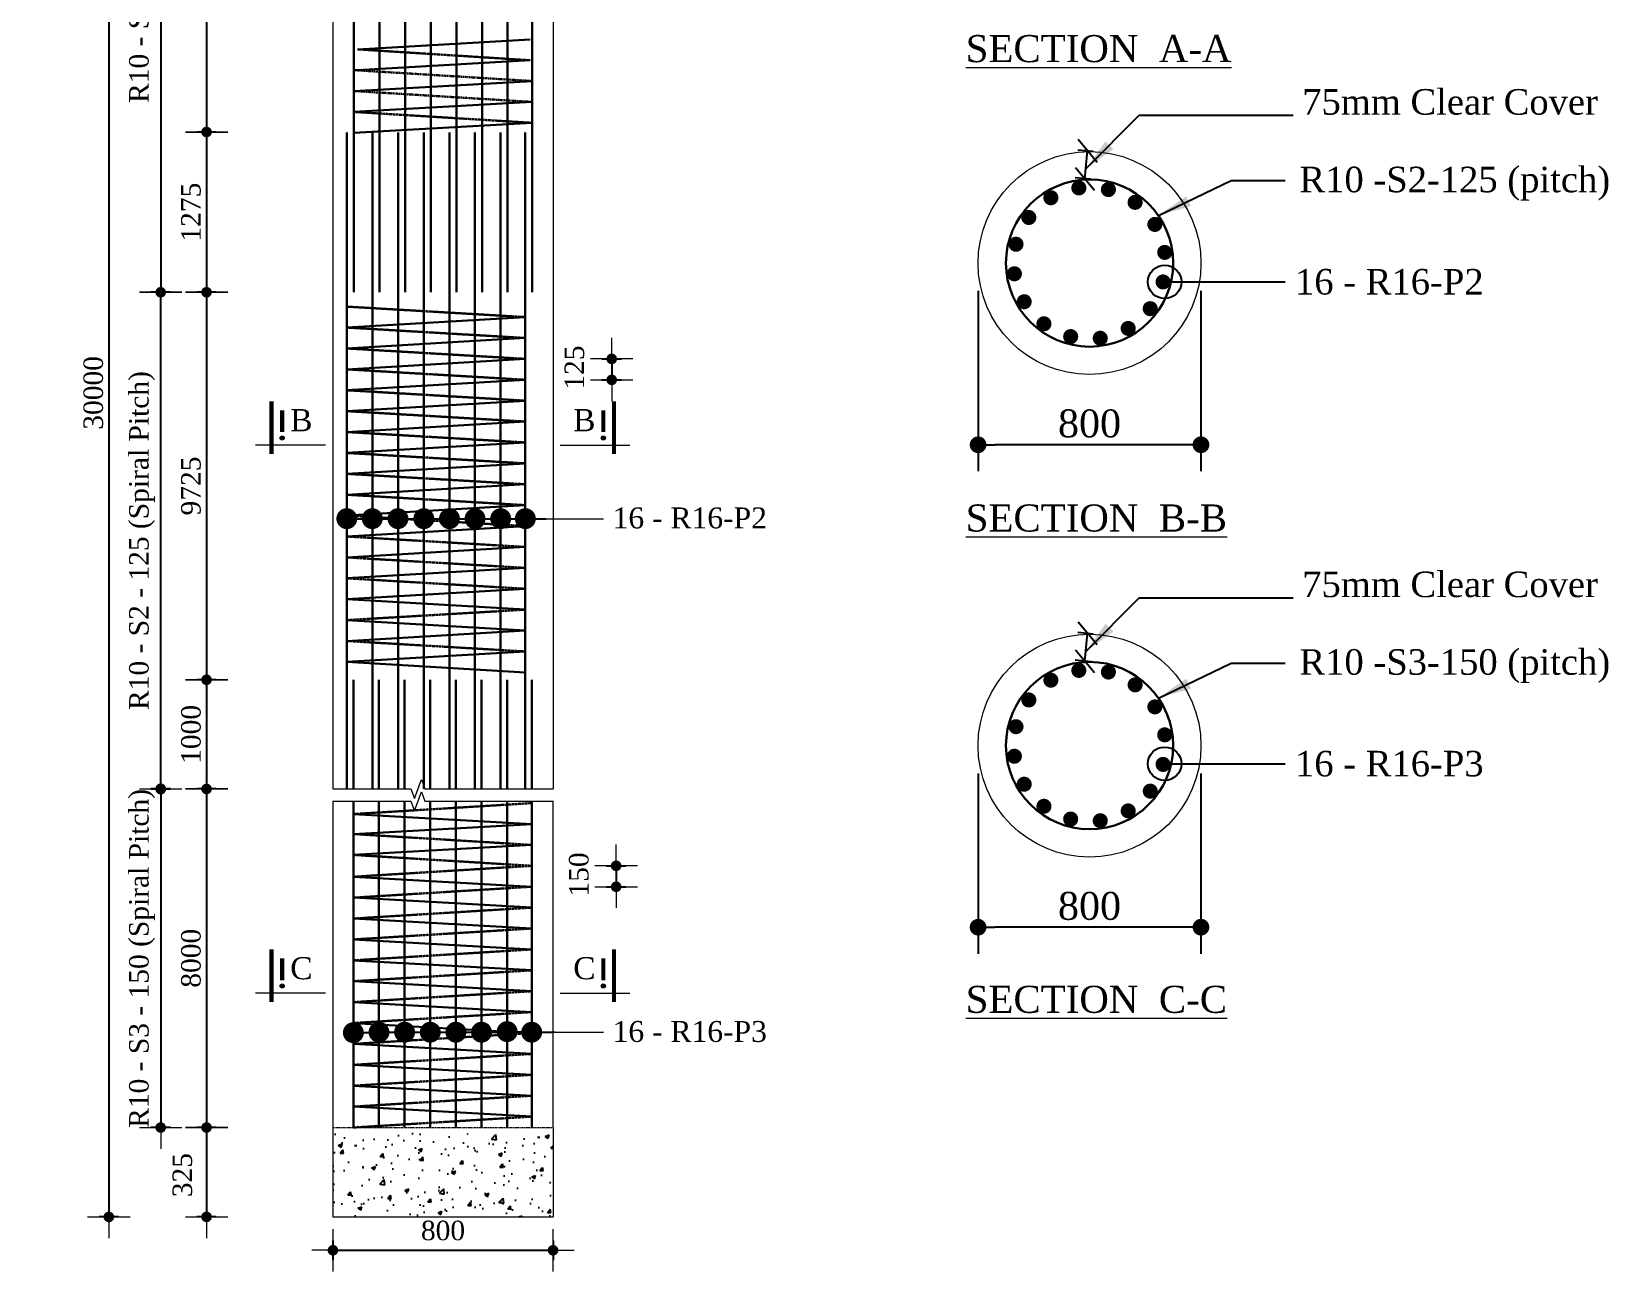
# Model space of a CAD drawing. Header units: inches. Extents: x -396 to 84373, y -33132 to 10226.
# Drawn here: x -396 to 5263, y -13882 to -9432 of the extents above; entities that cross this region are included whole.
import ezdxf

# ---------------------------------------------------------------- set-up
doc = ezdxf.new("R2010")
doc.units = ezdxf.units.IN
doc.header["$LTSCALE"] = 15
doc.header["$MEASUREMENT"] = 0
doc.header["$PDMODE"] = 3
doc.header["$PDSIZE"] = -15
doc.linetypes.add('DASHED2', pattern=[0.375, 0.25, -0.125])
doc.linetypes.add('DASHEDX2', pattern=[38.1, 25.4, -12.7])
for name, color, linetype, lineweight in [('dim', 7, 'Continuous', 18), ('L.L', 200, 'Continuous', 18), ('Reinf.', 12, 'Continuous', 30), ('text', 7, 'Continuous', 20)]:
    doc.layers.add(name, color=color, linetype=linetype, lineweight=lineweight)
doc.layers.add('HATCH', color=35, linetype='Continuous')
doc.styles.get("Standard").update_dxf_attribs({"font": 'times.ttf'})
doc.dimstyles.new('ALTER', dxfattribs={"dimtxt": 110, "dimasz": 65, "dimexe": 95, "dimexo": 100, "dimgap": 30, "dimtad": 1, "dimdec": 0, "dimzin": 0, "dimdsep": 46, "dimtxsty": 'Standard', "dimblk": 'DOT', "dimcen": 35, "dimadec": 0, "dimazin": 0, "dimtfac": 1, "dimtdec": 0, "dimtofl": 0, "dimtmove": 0, "dimatfit": 3, "dimfxl": 1, "dimtolj": 1, "dimtzin": 0, "dimarcsym": 0})
doc.dimstyles.new('ISO-25', dxfattribs={"dimtxt": 75, "dimasz": 50, "dimexe": 95, "dimexo": 75.625, "dimgap": 60, "dimtad": 1, "dimdec": 1, "dimdsep": 46, "dimtxsty": 'Standard', "dimblk": 'DOT', "dimcen": 52.5, "dimclrd": 256, "dimclre": 256, "dimclrt": 256, "dimadec": 0, "dimazin": 0, "dimtfac": 1, "dimtdec": 1, "dimtix": 1, "dimtmove": 0, "dimatfit": 3, "dimldrblk": 'DOT', "dimfxl": 1, "dimlwd": -1, "dimarcsym": 0})
doc.dimstyles.new('ISO-70', dxfattribs={"dimscale": 0, "dimtxt": 70, "dimasz": 0.75, "dimexe": 35, "dimexo": 35, "dimgap": 20, "dimtad": 1, "dimdec": 0, "dimlfac": -1, "dimzin": 1, "dimdsep": 46, "dimtxsty": 'Standard', "dimblk": 'DIM', "dimcen": 60, "dimclrd": 256, "dimclre": 256, "dimclrt": 256, "dimadec": 0, "dimazin": 0, "dimtfac": 1, "dimtdec": 0, "dimtix": 1, "dimtofl": 0, "dimtmove": 0, "dimatfit": 3, "dimldrblk": 'DOT', "dimfxl": 35, "dimfxlon": 1, "dimtolj": 1, "dimlwd": 25, "dimarcsym": 0})

# ---------------------------------------------------------------- blocks, each defined once
blk = doc.blocks.new('_Dot')
at = {"color": 0, "linetype": 'ByBlock', "lineweight": -2}
blk.add_line((-0.5, 0), (-1, 0), dxfattribs=at)
at = {"color": 0, "linetype": 'ByBlock', "const_width": 0.5}
blk.add_lwpolyline([(-0.25, 0, 1), (0.25, 0, 1)], format="xyb", close=True, dxfattribs=at)
blk = doc.blocks.new('*D67')
at = {"layer": 'Defpoints', "color": 0, "ltscale": 30, "transparency": 16777216}
for p in [(3000.9, -11994.3), (3800.9, -11994.3), (3000.9, -12646.3)]:
    blk.add_point(p, dxfattribs=at)
at = {"layer": 'dim', "color": 0, "lineweight": -2, "ltscale": 30, "transparency": 16777216}
for p, q in [((3000.9, -12094.3), (3000.9, -12741.3)), ((3800.9, -12094.3), (3800.9, -12741.3)), ((3740.9, -12646.3), (3060.9, -12646.3))]:
    blk.add_line(p, q, dxfattribs=at)
at = {"layer": 'dim', "color": 0, "lineweight": -2, "ltscale": 30, "transparency": 16777216, "xscale": 60, "yscale": 60, "zscale": 60, "rotation": 180}
blk.add_blockref('_Dot', (3000.9, -12646.3), dxfattribs=at)
at = {"layer": 'dim', "color": 0, "lineweight": -2, "ltscale": 30, "transparency": 16777216, "xscale": 60, "yscale": 60, "zscale": 60}
blk.add_blockref('_Dot', (3800.9, -12646.3), dxfattribs=at)
at = {"layer": 'dim', "color": 0, "lineweight": 15, "ltscale": 30, "transparency": 16777216, "insert": (3400.9, -12570.5), "char_height": 100, "attachment_point": 5}
blk.add_mtext('\\A1;800', dxfattribs=at)
blk = doc.blocks.new('_Oblique')
at = {"color": 0, "linetype": 'ByBlock', "lineweight": -2}
blk.add_line((-0.5, -0.5), (0.5, 0.5), dxfattribs=at)
blk = doc.blocks.new('*D68')
at = {"layer": 'Defpoints', "color": 0, "ltscale": 30, "transparency": 16777216}
for p in [(3394.1, -11592.1), (3449.3, -11597.3), (3439.8, -11696.9)]:
    blk.add_point(p, dxfattribs=at)
at = {"layer": 'dim', "lineweight": -2, "ltscale": 30, "transparency": 16777216}
for p, q in [((3414.4, -11594), (3359.2, -11588.7)), ((3405, -11693.6), (3349.7, -11688.3))]:
    blk.add_line(p, q, dxfattribs=at)
at = {"layer": 'dim', "lineweight": 25, "ltscale": 30, "transparency": 16777216}
blk.add_line((3384.6, -11691.6), (3394.1, -11592.1), dxfattribs=at)
at = {"layer": 'dim', "lineweight": 25, "ltscale": 30, "transparency": 16777216, "xscale": 75, "yscale": 75, "zscale": 75}
for p, rotation in [((3394.1, -11592.1), 84.56619030632406), ((3384.6, -11691.6), 264.566190306324)]:
    blk.add_blockref('_Oblique', p, dxfattribs=dict(at, rotation=rotation))
at = {"layer": 'dim', "ltscale": 30, "transparency": 16777216, "insert": (3336.8, -11613.1), "char_height": 70, "attachment_point": 5, "rotation": 84.5662}
blk.add_mtext('\\A1;  ', dxfattribs=at)
blk = doc.blocks.new('*U65')
at = {"layer": 'Reinf.', "ltscale": 0.05, "const_width": 27}
blk.add_lwpolyline([(-13.5, 0, 1), (13.5, 0, 1)], format="xyb", close=True, dxfattribs=at)
blk = doc.blocks.new('*U66')
at = {"layer": 'dim', "color": 0, "linetype": 'ByBlock', "lineweight": -2, "transparency": 16777216}
for p, rotation in [((43912.8, -12988.5), 202.4999999999999), ((44013.1, -12953.3), 180), ((44119.2, -12959.1), 157.5), ((44215.1, -13005.1), 135), ((43833.6, -13059.4), 225), ((44286, -13084.3), 112.4999999999999), ((43787.6, -13155.3), 247.5), ((44321.3, -13184.6), 89.99999999999997), ((43781.8, -13261.4), 269.9999999999999), ((44315.4, -13290.7), 67.49999999999997), ((43817, -13361.7), 292.5000000000001), ((44269.4, -13386.6), 44.99999999999996), ((43887.9, -13440.9), 314.9999999999999), ((43983.8, -13486.9), 337.4999999999999), ((44190.2, -13457.5), 22.4999999999999)]:
    blk.add_blockref('*U65', p, dxfattribs=dict(at, rotation=rotation))
blk.add_blockref('*U65', (44089.9, -13492.8), dxfattribs=at)
blk = doc.blocks.new('*D69')
at = {"layer": 'Defpoints', "color": 0, "ltscale": 30, "transparency": 16777216}
for p in [(3000.9, -10262.8), (3800.9, -10262.8), (3000.9, -10914.8)]:
    blk.add_point(p, dxfattribs=at)
at = {"layer": 'dim', "color": 0, "lineweight": -2, "ltscale": 30, "transparency": 16777216}
for p, q in [((3000.9, -10362.8), (3000.9, -11009.8)), ((3800.9, -10362.8), (3800.9, -11009.8)), ((3740.9, -10914.8), (3060.9, -10914.8))]:
    blk.add_line(p, q, dxfattribs=at)
at = {"layer": 'dim', "color": 0, "lineweight": -2, "ltscale": 30, "transparency": 16777216, "xscale": 60, "yscale": 60, "zscale": 60, "rotation": 180}
blk.add_blockref('_Dot', (3000.9, -10914.8), dxfattribs=at)
at = {"layer": 'dim', "color": 0, "lineweight": -2, "ltscale": 30, "transparency": 16777216, "xscale": 60, "yscale": 60, "zscale": 60}
blk.add_blockref('_Dot', (3800.9, -10914.8), dxfattribs=at)
at = {"layer": 'dim', "color": 0, "lineweight": 15, "ltscale": 30, "transparency": 16777216, "insert": (3400.9, -10838.9), "char_height": 100, "attachment_point": 5}
blk.add_mtext('\\A1;800', dxfattribs=at)
blk = doc.blocks.new('*D70')
at = {"layer": 'Defpoints', "color": 0, "ltscale": 30, "transparency": 16777216}
for p in [(3394.1, -9860.5), (3449.3, -9865.8), (3439.8, -9965.3)]:
    blk.add_point(p, dxfattribs=at)
at = {"layer": 'dim', "lineweight": -2, "ltscale": 30, "transparency": 16777216}
for p, q in [((3414.4, -9862.5), (3359.2, -9857.2)), ((3405, -9962), (3349.7, -9956.8))]:
    blk.add_line(p, q, dxfattribs=at)
at = {"layer": 'dim', "lineweight": 25, "ltscale": 30, "transparency": 16777216}
blk.add_line((3384.6, -9960.1), (3394.1, -9860.5), dxfattribs=at)
at = {"layer": 'dim', "lineweight": 25, "ltscale": 30, "transparency": 16777216, "xscale": 75, "yscale": 75, "zscale": 75}
for p, rotation in [((3394.1, -9860.5), 84.56619030632406), ((3384.6, -9960.1), 264.566190306324)]:
    blk.add_blockref('_Oblique', p, dxfattribs=dict(at, rotation=rotation))
at = {"layer": 'dim', "ltscale": 30, "transparency": 16777216, "insert": (3336.8, -9881.5), "char_height": 70, "attachment_point": 5, "rotation": 84.5662}
blk.add_mtext('\\A1;  ', dxfattribs=at)
blk = doc.blocks.new('*U61')
at = {"layer": 'Reinf.', "ltscale": 0.05, "const_width": 27}
blk.add_lwpolyline([(-13.5, 0, 1), (13.5, 0, 1)], format="xyb", close=True, dxfattribs=at)
blk = doc.blocks.new('*U62')
at = {"layer": 'dim', "color": 0, "linetype": 'ByBlock', "lineweight": -2, "transparency": 16777216}
for p, rotation in [((43912.8, -12988.5), 202.4999999999999), ((44013.1, -12953.3), 180), ((44119.2, -12959.1), 157.5), ((44215.1, -13005.1), 135), ((43833.6, -13059.4), 225), ((44286, -13084.3), 112.4999999999999), ((43787.6, -13155.3), 247.5), ((44321.3, -13184.6), 89.99999999999997), ((43781.8, -13261.4), 269.9999999999999), ((44315.4, -13290.7), 67.49999999999997), ((43817, -13361.7), 292.5000000000001), ((44269.4, -13386.6), 44.99999999999996), ((43887.9, -13440.9), 314.9999999999999), ((43983.8, -13486.9), 337.4999999999999), ((44190.2, -13457.5), 22.4999999999999)]:
    blk.add_blockref('*U61', p, dxfattribs=dict(at, rotation=rotation))
blk.add_blockref('*U61', (44089.9, -13492.8), dxfattribs=at)
blk = doc.blocks.new('DIM')
at = {"layer": 'dim'}
for p, q in [((0, -101.4), (0, 101.4)), ((-101.4, 0), (101.4, 0))]:
    blk.add_line(p, q, dxfattribs=at)
at = {"layer": 'dim', "const_width": 25.4}
blk.add_lwpolyline([(-12.7, 0, 1), (12.7, 0, 1)], format="xyb", close=True, dxfattribs=at)
blk = doc.blocks.new('*D74')
at = {"layer": 'Defpoints', "color": 0, "ltscale": 30, "transparency": 16777216}
for p in [(685.5, -7889.3), (231.8, -9792.4), (685.5, -9792.4)]:
    blk.add_point(p, dxfattribs=at)
at = {"layer": 'dim', "lineweight": -2, "ltscale": 30, "transparency": 16777216}
for p, q in [((266.8, -7889.3), (196.8, -7889.3)), ((266.8, -9792.4), (196.8, -9792.4))]:
    blk.add_line(p, q, dxfattribs=at)
at = {"layer": 'dim', "lineweight": 25, "ltscale": 30, "transparency": 16777216}
blk.add_line((231.8, -7890.1), (231.8, -9791.6), dxfattribs=at)
at = {"layer": 'dim', "lineweight": 25, "ltscale": 30, "transparency": 16777216, "xscale": 0.75, "yscale": 0.75, "zscale": 0.75}
for p, rotation in [((231.8, -7889.3), 90), ((231.8, -9792.4), 270)]:
    blk.add_blockref('DIM', p, dxfattribs=dict(at, rotation=rotation))
at = {"layer": 'dim', "lineweight": 15, "ltscale": 30, "transparency": 16777216, "insert": (176.1, -8840.8), "char_height": 70, "attachment_point": 5, "rotation": 90}
blk.add_mtext('\\A1;9675', dxfattribs=at)
blk = doc.blocks.new('*D75')
at = {"layer": 'Defpoints', "color": 0, "ltscale": 30, "transparency": 16777216}
for p in [(155.7, -7889.3), (-118.8, -13686), (685.5, -13686)]:
    blk.add_point(p, dxfattribs=at)
at = {"layer": 'dim', "lineweight": -2, "ltscale": 30, "transparency": 16777216}
for p, q in [((-83.8, -7889.3), (-153.8, -7889.3)), ((-83.8, -13686), (-153.8, -13686))]:
    blk.add_line(p, q, dxfattribs=at)
at = {"layer": 'dim', "lineweight": 25, "ltscale": 30, "transparency": 16777216}
blk.add_line((-118.8, -7890.1), (-118.8, -13685.3), dxfattribs=at)
at = {"layer": 'dim', "lineweight": 25, "ltscale": 30, "transparency": 16777216, "xscale": 0.75, "yscale": 0.75, "zscale": 0.75}
for p, rotation in [((-118.8, -7889.3), 90), ((-118.8, -13686), 270)]:
    blk.add_blockref('DIM', p, dxfattribs=dict(at, rotation=rotation))
at = {"layer": 'dim', "lineweight": 15, "ltscale": 30, "transparency": 16777216, "insert": (-174.4, -10728.7), "char_height": 70, "width": 255.111, "attachment_point": 5, "rotation": 90}
blk.add_mtext('\\A1;30000', dxfattribs=at)
blk = doc.blocks.new('*D76')
at = {"layer": 'Defpoints', "color": 0, "ltscale": 30, "transparency": 16777216}
for p in [(685.5, -9792.4), (231.8, -10367.5), (685.5, -10367.5)]:
    blk.add_point(p, dxfattribs=at)
at = {"layer": 'dim', "lineweight": -2, "ltscale": 30, "transparency": 16777216}
for p, q in [((266.8, -9792.4), (196.8, -9792.4)), ((266.8, -10367.5), (196.8, -10367.5))]:
    blk.add_line(p, q, dxfattribs=at)
at = {"layer": 'dim', "lineweight": 25, "ltscale": 30, "transparency": 16777216}
blk.add_line((231.8, -9793.1), (231.8, -10366.8), dxfattribs=at)
at = {"layer": 'dim', "lineweight": 25, "ltscale": 30, "transparency": 16777216, "xscale": 0.75, "yscale": 0.75, "zscale": 0.75}
for p, rotation in [((231.8, -9792.4), 90), ((231.8, -10367.5), 270)]:
    blk.add_blockref('DIM', p, dxfattribs=dict(at, rotation=rotation))
at = {"layer": 'dim', "lineweight": 15, "ltscale": 30, "transparency": 16777216, "insert": (176.1, -10079.9), "char_height": 70, "attachment_point": 5, "rotation": 90}
blk.add_mtext('\\A1;1275', dxfattribs=at)
blk = doc.blocks.new('*D77')
at = {"layer": 'Defpoints', "color": 0, "ltscale": 30, "transparency": 16777216}
for p in [(1380.9, -10606.7), (1382.8, -10681.9), (1686, -10681.9)]:
    blk.add_point(p, dxfattribs=at)
at = {"layer": 'dim', "lineweight": -2, "ltscale": 30, "transparency": 16777216}
for p, q in [((1651, -10606.7), (1721, -10606.7)), ((1651, -10681.9), (1721, -10681.9))]:
    blk.add_line(p, q, dxfattribs=at)
at = {"layer": 'dim', "lineweight": 25, "ltscale": 30, "transparency": 16777216}
blk.add_line((1686, -10607.5), (1686, -10681.1), dxfattribs=at)
at = {"layer": 'dim', "lineweight": 25, "ltscale": 30, "transparency": 16777216, "xscale": 0.75, "yscale": 0.75, "zscale": 0.75}
for p, rotation in [((1686, -10606.7), 90), ((1686, -10681.9), 270)]:
    blk.add_blockref('DIM', p, dxfattribs=dict(at, rotation=rotation))
at = {"layer": 'dim', "lineweight": 15, "ltscale": 30, "transparency": 16777216, "insert": (1552.3, -10637.9), "char_height": 70, "attachment_point": 5, "rotation": 90}
blk.add_mtext('\\A1;125', dxfattribs=at)
blk = doc.blocks.new('*D78')
at = {"layer": 'Defpoints', "color": 0, "ltscale": 30, "transparency": 16777216}
for p in [(685.5, -10367.5), (231.8, -11758.2), (753.5, -11758.2)]:
    blk.add_point(p, dxfattribs=at)
at = {"layer": 'dim', "lineweight": -2, "ltscale": 30, "transparency": 16777216}
for p, q in [((266.8, -10367.5), (196.8, -10367.5)), ((266.8, -11758.2), (196.8, -11758.2))]:
    blk.add_line(p, q, dxfattribs=at)
at = {"layer": 'dim', "lineweight": 25, "ltscale": 30, "transparency": 16777216}
blk.add_line((231.8, -10368.3), (231.8, -11757.5), dxfattribs=at)
at = {"layer": 'dim', "lineweight": 25, "ltscale": 30, "transparency": 16777216, "xscale": 0.75, "yscale": 0.75, "zscale": 0.75}
for p, rotation in [((231.8, -10367.5), 90), ((231.8, -11758.2), 270)]:
    blk.add_blockref('DIM', p, dxfattribs=dict(at, rotation=rotation))
at = {"layer": 'dim', "lineweight": 15, "ltscale": 30, "transparency": 16777216, "insert": (176.1, -11062.9), "char_height": 70, "width": 277.141, "attachment_point": 5, "rotation": 90}
blk.add_mtext('\\A1;9725', dxfattribs=at)
blk = doc.blocks.new('*D88')
at = {"layer": 'Defpoints', "color": 0, "ltscale": 30, "transparency": 16777216}
for p in [(685.5, -11758.2), (231.8, -12150.2), (685.5, -12150.2)]:
    blk.add_point(p, dxfattribs=at)
at = {"layer": 'dim', "lineweight": -2, "ltscale": 30, "transparency": 16777216}
for p, q in [((266.8, -11758.2), (196.8, -11758.2)), ((266.8, -12150.2), (196.8, -12150.2))]:
    blk.add_line(p, q, dxfattribs=at)
at = {"layer": 'dim', "lineweight": 25, "ltscale": 30, "transparency": 16777216}
blk.add_line((231.8, -11759), (231.8, -12149.4), dxfattribs=at)
at = {"layer": 'dim', "lineweight": 25, "ltscale": 30, "transparency": 16777216, "xscale": 0.75, "yscale": 0.75, "zscale": 0.75}
for p, rotation in [((231.8, -11758.2), 90), ((231.8, -12150.2), 270)]:
    blk.add_blockref('DIM', p, dxfattribs=dict(at, rotation=rotation))
at = {"layer": 'dim', "lineweight": 15, "ltscale": 30, "transparency": 16777216, "insert": (176.2, -11954.2), "char_height": 70, "attachment_point": 5, "rotation": 90}
blk.add_mtext('\\A1;1000', dxfattribs=at)
blk = doc.blocks.new('*D89')
at = {"layer": 'Defpoints', "color": 0, "ltscale": 30, "transparency": 16777216}
for p in [(685.5, -12150.2), (231.8, -13365.2), (685.5, -13365.2)]:
    blk.add_point(p, dxfattribs=at)
at = {"layer": 'dim', "lineweight": -2, "ltscale": 30, "transparency": 16777216}
for p, q in [((266.8, -12150.2), (196.8, -12150.2)), ((266.8, -13365.2), (196.8, -13365.2))]:
    blk.add_line(p, q, dxfattribs=at)
at = {"layer": 'dim', "lineweight": 25, "ltscale": 30, "transparency": 16777216}
blk.add_line((231.8, -12150.9), (231.8, -13364.4), dxfattribs=at)
at = {"layer": 'dim', "lineweight": 25, "ltscale": 30, "transparency": 16777216, "xscale": 0.75, "yscale": 0.75, "zscale": 0.75}
for p, rotation in [((231.8, -12150.2), 90), ((231.8, -13365.2), 270)]:
    blk.add_blockref('DIM', p, dxfattribs=dict(at, rotation=rotation))
at = {"layer": 'dim', "lineweight": 15, "ltscale": 30, "transparency": 16777216, "insert": (176.2, -12757.7), "char_height": 70, "attachment_point": 5, "rotation": 90}
blk.add_mtext('\\A1;8000', dxfattribs=at)
blk = doc.blocks.new('*D81')
at = {"layer": 'Defpoints', "color": 0, "ltscale": 30, "transparency": 16777216}
for p in [(209.3, -7792.4), (67.3, -10367.5), (231.8, -10367.5)]:
    blk.add_point(p, dxfattribs=at)
at = {"layer": 'dim', "lineweight": -2, "ltscale": 30, "transparency": 16777216}
for p, q in [((102.3, -7792.4), (32.3, -7792.4)), ((102.3, -10367.5), (32.3, -10367.5))]:
    blk.add_line(p, q, dxfattribs=at)
at = {"layer": 'dim', "lineweight": 25, "ltscale": 30, "transparency": 16777216}
blk.add_line((67.3, -7793.1), (67.3, -10366.8), dxfattribs=at)
at = {"layer": 'dim', "lineweight": 25, "ltscale": 30, "transparency": 16777216, "xscale": 0.75, "yscale": 0.75, "zscale": 0.75}
for p, rotation in [((67.3, -7792.4), 90), ((67.3, -10367.5), 270)]:
    blk.add_blockref('DIM', p, dxfattribs=dict(at, rotation=rotation))
at = {"layer": 'dim', "lineweight": 15, "ltscale": 30, "transparency": 16777216, "insert": (0.3, -9079.9), "char_height": 70, "attachment_point": 5, "rotation": 90}
blk.add_mtext('\\A1;R10 - S1 - 100 (Spiral Pitch)', dxfattribs=at)
blk = doc.blocks.new('*D82')
at = {"layer": 'Defpoints', "color": 0, "ltscale": 30, "transparency": 16777216}
for p in [(67.3, -10367.5), (143.3, -10367.5), (231.8, -12149.4)]:
    blk.add_point(p, dxfattribs=at)
at = {"layer": 'dim', "lineweight": -2, "ltscale": 30, "transparency": 16777216}
for p, q in [((102.3, -10367.5), (32.3, -10367.5)), ((102.3, -12149.4), (32.3, -12149.4))]:
    blk.add_line(p, q, dxfattribs=at)
at = {"layer": 'dim', "lineweight": 25, "ltscale": 30, "transparency": 16777216}
blk.add_line((67.3, -12148.7), (67.3, -10368.3), dxfattribs=at)
at = {"layer": 'dim', "lineweight": 25, "ltscale": 30, "transparency": 16777216, "xscale": 0.75, "yscale": 0.75, "zscale": 0.75}
for p, rotation in [((67.3, -10367.5), 90), ((67.3, -12149.4), 270)]:
    blk.add_blockref('DIM', p, dxfattribs=dict(at, rotation=rotation))
at = {"layer": 'dim', "lineweight": 15, "ltscale": 30, "transparency": 16777216, "insert": (0.3, -11258.5), "char_height": 70, "attachment_point": 5, "rotation": 90}
blk.add_mtext('\\A1;R10 - S2 - 125 (Spiral Pitch)', dxfattribs=at)
blk = doc.blocks.new('*D83')
at = {"layer": 'Defpoints', "color": 0, "ltscale": 30, "transparency": 16777216}
for p in [(231.8, -12150.9), (67.3, -13365.2), (307.8, -13365.2)]:
    blk.add_point(p, dxfattribs=at)
at = {"layer": 'dim', "lineweight": -2, "ltscale": 30, "transparency": 16777216}
for p, q in [((102.3, -12150.9), (32.3, -12150.9)), ((102.3, -13365.2), (32.3, -13365.2))]:
    blk.add_line(p, q, dxfattribs=at)
at = {"layer": 'dim', "lineweight": 25, "ltscale": 30, "transparency": 16777216}
blk.add_line((67.3, -12151.7), (67.3, -13364.4), dxfattribs=at)
at = {"layer": 'dim', "lineweight": 25, "ltscale": 30, "transparency": 16777216, "xscale": 0.75, "yscale": 0.75, "zscale": 0.75}
for p, rotation in [((67.3, -12150.9), 90), ((67.3, -13365.2), 270)]:
    blk.add_blockref('DIM', p, dxfattribs=dict(at, rotation=rotation))
at = {"layer": 'dim', "lineweight": 15, "ltscale": 30, "transparency": 16777216, "insert": (0.3, -12758.1), "char_height": 70, "attachment_point": 5, "rotation": 90}
blk.add_mtext('\\A1;R10 - S3 - 150 (Spiral Pitch)', dxfattribs=at)
blk = doc.blocks.new('*D85')
at = {"layer": 'Defpoints', "color": 0, "ltscale": 30, "transparency": 16777216}
for p in [(685.5, -13365.2), (231.8, -13686), (1478.2, -13686)]:
    blk.add_point(p, dxfattribs=at)
at = {"layer": 'dim', "lineweight": -2, "ltscale": 30, "transparency": 16777216}
for p, q in [((266.8, -13365.2), (196.8, -13365.2)), ((266.8, -13686), (196.8, -13686))]:
    blk.add_line(p, q, dxfattribs=at)
at = {"layer": 'dim', "lineweight": 25, "ltscale": 30, "transparency": 16777216}
blk.add_line((231.8, -13365.9), (231.8, -13685.3), dxfattribs=at)
at = {"layer": 'dim', "lineweight": 25, "ltscale": 30, "transparency": 16777216, "xscale": 0.75, "yscale": 0.75, "zscale": 0.75}
for p, rotation in [((231.8, -13365.2), 90), ((231.8, -13686), 270)]:
    blk.add_blockref('DIM', p, dxfattribs=dict(at, rotation=rotation))
at = {"layer": 'dim', "lineweight": 15, "ltscale": 30, "transparency": 16777216, "insert": (145.2, -13536), "char_height": 70, "attachment_point": 5, "rotation": 90}
blk.add_mtext('\\A1;325', dxfattribs=at)
blk = doc.blocks.new('*D86')
at = {"layer": 'Defpoints', "color": 0, "ltscale": 30, "transparency": 16777216}
for p in [(1396.8, -12425.8), (1398.7, -12501), (1701.9, -12501)]:
    blk.add_point(p, dxfattribs=at)
at = {"layer": 'dim', "lineweight": -2, "ltscale": 30, "transparency": 16777216}
for p, q in [((1666.9, -12425.8), (1736.9, -12425.8)), ((1666.9, -12501), (1736.9, -12501))]:
    blk.add_line(p, q, dxfattribs=at)
at = {"layer": 'dim', "lineweight": 25, "ltscale": 30, "transparency": 16777216}
blk.add_line((1701.9, -12426.6), (1701.9, -12500.2), dxfattribs=at)
at = {"layer": 'dim', "lineweight": 25, "ltscale": 30, "transparency": 16777216, "xscale": 0.75, "yscale": 0.75, "zscale": 0.75}
for p, rotation in [((1701.9, -12425.8), 90), ((1701.9, -12501), 270)]:
    blk.add_blockref('DIM', p, dxfattribs=dict(at, rotation=rotation))
at = {"layer": 'dim', "lineweight": 15, "ltscale": 30, "transparency": 16777216, "insert": (1568.2, -12457), "char_height": 70, "attachment_point": 5, "rotation": 90}
blk.add_mtext('\\A1;150', dxfattribs=at)
blk = doc.blocks.new('*D87')
at = {"layer": 'Defpoints', "color": 0, "ltscale": 30, "transparency": 16777216}
for p in [(685.5, -13686), (1475.5, -13686), (1475.5, -13805.7)]:
    blk.add_point(p, dxfattribs=at)
at = {"layer": 'dim', "lineweight": -2, "ltscale": 30, "transparency": 16777216}
for p, q in [((685.5, -13770.7), (685.5, -13840.7)), ((1475.5, -13770.7), (1475.5, -13840.7))]:
    blk.add_line(p, q, dxfattribs=at)
at = {"layer": 'dim', "lineweight": 25, "ltscale": 30, "transparency": 16777216}
blk.add_line((686.2, -13805.7), (1474.7, -13805.7), dxfattribs=at)
at = {"layer": 'dim', "lineweight": 25, "ltscale": 30, "transparency": 16777216, "xscale": 0.75, "yscale": 0.75, "zscale": 0.75, "rotation": 180}
blk.add_blockref('DIM', (685.5, -13805.7), dxfattribs=at)
at = {"layer": 'dim', "lineweight": 25, "ltscale": 30, "transparency": 16777216, "xscale": 0.75, "yscale": 0.75, "zscale": 0.75}
blk.add_blockref('DIM', (1475.5, -13805.7), dxfattribs=at)
at = {"layer": 'dim', "lineweight": 15, "ltscale": 30, "transparency": 16777216, "insert": (1080.5, -13735.1), "char_height": 70, "attachment_point": 5}
blk.add_mtext('\\A1;800', dxfattribs=at)

msp = doc.modelspace()

# ---------------------------------------------------------------- hatches: boundary and pattern name
at = {"layer": 'HATCH', "ltscale": 30}
h = msp.add_hatch(dxfattribs=at)
h.set_pattern_fill('AR-CONC', color=256, scale=20, style=0)
h.set_pattern_definition([(50, (6148.76, 38167.07), (143.45204, -12.55043), [15, -165]), (355, (6148.76, 38167.07), (-27.75027, 150.43843), [12, -132]), (100.4514, (6160.71, 38166.03), (115.70188, 137.8879), [12.74804, -140.22842]), (46.1842, (6148.76, 38207.07), (213.4482, -33.1038), [22.5, -247.5]), (96.6356, (6166.55, 38204.32), (186.9325, 194.8236), [19.1221, -210.3426]), (351.1842, (6148.76, 38207.07), (186.9324, 194.8237), [18, -198]), (21, (6168.76, 38197.07), (119.3814, -80.52378), [15, -165]), (326, (6168.76, 38197.07), (48.66307, 145.03), [12, -132]), (71.4514, (6178.7, 38190.36), (168.04453, 64.5061), [12.74804, -140.22842]), (37.5, (6148.76, 38167.074), (2.43197, 66.57877), [0, -130.4, 0, -134, 0, -132.5]), (7.5, (6148.76, 38167.074), (52.61391, 78.88234), [0, -76.4, 0, -127.4, 0, -50.5]), (327.5, (6104.16, 38167.074), (106.764487, -4.510974), [0, -50, 0, -156, 0, -207]), (317.5, (6084.16, 38167.07), (116.63723, 20.021), [0, -65, 0, -103.6, 0, -147])])
h.paths.add_polyline_path([(1475.46, -13386.02), (685.49, -13386.02), (685.49, -13686.02), (1475.46, -13686.02)])
at = {"layer": 'text', "ltscale": 5}
h = msp.add_hatch(color=5, dxfattribs=at)
h.set_gradient(color1=(0, 0, 255), one_color=1, tint=1, name='CYLINDER')
h.paths.add_polyline_path([(495.81, -10890.41, 1), (510.68, -10890.41, 1)])
h = msp.add_hatch(color=5, dxfattribs=at)
h.set_gradient(color1=(0, 0, 255), one_color=1, tint=1, name='CYLINDER')
h.paths.add_polyline_path([(1663.19, -10890.41, -1), (1648.31, -10890.41, -1)])
h = msp.add_hatch(color=5, dxfattribs=at)
h.set_gradient(color1=(0, 0, 255), one_color=1, tint=1, name='CYLINDER')
h.paths.add_polyline_path([(495.81, -12857.2, 1), (510.68, -12857.2, 1)])
h = msp.add_hatch(color=5, dxfattribs=at)
h.set_gradient(color1=(0, 0, 255), one_color=1, tint=1, name='CYLINDER')
h.paths.add_polyline_path([(1663.19, -12857.2, -1), (1648.31, -12857.2, -1)])

# ---------------------------------------------------------------- linework, layer by layer
at = {"layer": 'L.L', "ltscale": 5}
for p, q in [((685.49, -8695.69), (685.49, -9806.22)), ((1475.46, -8695.69), (1475.46, -9806.22)), ((1475.46, -9758.32), (1475.46, -10381.27)), ((1475.46, -10381.27), (1475.46, -11372.71)), ((1475.46, -11371.37), (1475.46, -12150.2)), ((685.49, -12194.27), (685.49, -13365.17)), ((685.49, -13365.17), (685.49, -13686.02)), ((1475.46, -13365.17), (1475.46, -13686.02)), ((685.49, -13686.02), (1475.46, -13686.02))]:
    msp.add_line(p, q, dxfattribs=at)
at = {"layer": 'L.L', "linetype": 'DASHED2'}
msp.add_line((685.49, -13365.17), (1475.46, -13365.17), dxfattribs=at)
at = {"layer": 'L.L', "ltscale": 5}
for points in [[(685.49, -9758.32), (685.49, -12150.2), (965.49, -12150.2), (977.99, -12184.54), (1002.99, -12115.85), (1015.49, -12150.2), (1475.46, -12150.2)], [(685.49, -12194.27), (965.49, -12194.27), (977.99, -12228.61), (1002.99, -12159.92), (1015.49, -12194.27), (1475.46, -12194.27)], [(1475.46, -13365.17), (1475.46, -12194.27)]]:
    msp.add_lwpolyline(points, dxfattribs=at)
for centre in [(3400.92, -10262.8), (3400.92, -11994.33)]:
    msp.add_circle(centre, 400, dxfattribs=at)
at = {"layer": 'Reinf.', "ltscale": 5}
for p, q in [((852.49, -9806.22), (852.49, -8695.69)), ((944.49, -9806.22), (944.49, -8695.69)), ((1036.49, -9806.22), (1036.49, -8695.69)), ((1128.49, -9806.22), (1128.49, -8695.69)), ((1220.49, -9806.22), (1220.49, -8695.69)), ((1312.49, -9806.22), (1312.49, -8695.69)), ((773.54, -9495.73), (1393.02, -9459.94)), ((773.54, -9570.73), (1393.02, -9534.94)), ((760.99, -9645.31), (1400.46, -9609.52)), ((760.99, -9720.31), (1400.46, -9684.52)), ((760.99, -9795.31), (1400.46, -9759.52)), ((852.49, -10367.52), (852.49, -9758.32)), ((944.49, -10367.52), (944.49, -9758.32)), ((1036.49, -10367.52), (1036.49, -9758.32)), ((1128.49, -10367.52), (1128.49, -9758.32)), ((1220.49, -10367.52), (1220.49, -9758.32)), ((1312.49, -10367.52), (1312.49, -9758.32)), ((827.22, -12150.2), (827.22, -9793.62)), ((919.22, -12150.2), (919.22, -9793.62)), ((1011.22, -12150.2), (1011.22, -9793.62)), ((1103.22, -12150.2), (1103.22, -9793.62)), ((1195.22, -12150.2), (1195.22, -9793.62)), ((1287.22, -12150.2), (1287.22, -9793.62)), ((735.22, -10494.12), (1375.19, -10456.62)), ((735.22, -10494.12), (1375.19, -10456.62)), ((735.22, -10569.12), (1375.19, -10531.62)), ((735.22, -10644.12), (1375.19, -10606.62)), ((735.22, -10644.12), (1375.19, -10606.62)), ((735.22, -10719.12), (1375.19, -10681.62)), ((735.22, -10794.12), (1375.19, -10756.62)), ((735.22, -10794.12), (1375.19, -10756.62)), ((735.22, -10869.12), (1375.19, -10831.62)), ((735.22, -10944.12), (1375.19, -10906.62)), ((735.22, -10944.12), (1375.19, -10906.62)), ((735.22, -11019.12), (1375.19, -10981.62)), ((735.22, -11094.12), (1375.19, -11056.62)), ((735.22, -11094.12), (1375.19, -11056.62)), ((735.22, -11169.12), (1375.19, -11131.62)), ((735.22, -11244.12), (1375.19, -11206.62)), ((735.22, -11244.12), (1375.19, -11206.62)), ((735.22, -11319.12), (1375.19, -11281.62)), ((735.22, -11319.12), (1375.19, -11281.62)), ((735.22, -11394.12), (1375.19, -11356.62)), ((735.22, -11394.12), (1375.19, -11356.62)), ((735.22, -11469.12), (1375.19, -11431.62)), ((735.22, -11469.12), (1375.19, -11431.62)), ((735.22, -11469.12), (1375.19, -11506.62)), ((735.22, -11469.12), (1375.19, -11506.62)), ((735.22, -11544.12), (1375.19, -11581.62)), ((735.22, -11544.12), (1375.19, -11581.62)), ((735.22, -11619.12), (1375.19, -11581.62)), ((735.22, -11619.12), (1375.19, -11581.62)), ((735.22, -11694.12), (1375.19, -11656.62)), ((735.22, -11694.12), (1375.19, -11656.62)), ((735.22, -11694.12), (1375.19, -11731.62)), ((850.75, -12150.2), (850.75, -11758.21)), ((942.75, -12150.2), (942.75, -11758.21)), ((1034.75, -12150.2), (1034.75, -11758.21)), ((1126.75, -12150.2), (1126.75, -11758.21)), ((1218.75, -12150.2), (1218.75, -11758.21)), ((1310.75, -12150.2), (1310.75, -11758.21)), ((850.75, -13038.17), (850.75, -12194.27)), ((942.75, -13038.17), (942.75, -12194.27)), ((1034.75, -13038.17), (1034.75, -12194.27)), ((1126.75, -13038.17), (1126.75, -12194.27)), ((1218.75, -13038.17), (1218.75, -12194.27)), ((1310.75, -13038.17), (1310.75, -12194.27)), ((1398.73, -12275.99), (758.75, -12240.17)), ((1398.73, -12275.99), (758.75, -12240.17)), ((1398.73, -12275.99), (758.75, -12311.81)), ((1398.73, -12275.99), (758.75, -12311.81)), ((1398.73, -12350.99), (758.75, -12386.81)), ((1398.73, -12350.99), (758.75, -12386.81)), ((1398.73, -12500.99), (758.75, -12465.17)), ((1398.73, -12500.99), (758.75, -12465.17)), ((1398.73, -12575.99), (758.75, -12540.17)), ((1398.73, -12575.99), (758.75, -12540.17)), ((1398.73, -12650.99), (758.75, -12615.17)), ((1398.73, -12650.99), (758.75, -12615.17)), ((1398.73, -12725.99), (758.75, -12690.17)), ((1398.73, -12725.99), (758.75, -12690.17)), ((1398.73, -12800.99), (758.75, -12765.17)), ((1398.73, -12800.99), (758.75, -12765.17)), ((1398.73, -12875.99), (758.75, -12840.17)), ((1398.73, -12875.99), (758.75, -12840.17)), ((1398.73, -12950.99), (758.75, -12915.17)), ((1398.73, -12950.99), (758.75, -12915.17)), ((1398.73, -13025.99), (758.75, -12990.17)), ((850.75, -13365.17), (850.75, -12990.27)), ((942.75, -13365.17), (942.75, -12990.27)), ((1034.75, -13365.17), (1034.75, -12990.27)), ((1126.75, -13365.17), (1126.75, -12990.27)), ((1218.75, -13365.17), (1218.75, -12990.27)), ((1310.75, -13365.17), (1310.75, -12990.27)), ((1398.73, -13100.99), (758.75, -13065.17)), ((1398.73, -13175.99), (758.75, -13140.17)), ((1398.73, -13250.99), (758.75, -13215.17)), ((1398.73, -13325.99), (758.75, -13290.17))]:
    msp.add_line(p, q, dxfattribs=at)
at = {"layer": 'Reinf.', "linetype": 'DASHEDX2', "ltscale": 0.007}
for p, q in [((1393.02, -9534.94), (773.54, -9495.73)), ((1400.46, -9759.52), (760.99, -9720.31)), ((1375.19, -10456.62), (735.22, -10419.12)), ((1375.19, -10531.62), (735.22, -10494.12)), ((1375.19, -10606.62), (735.22, -10569.12)), ((1375.19, -10681.62), (735.22, -10644.12)), ((1375.19, -10756.62), (735.22, -10719.12)), ((1375.19, -10831.62), (735.22, -10794.12)), ((1375.19, -10906.62), (735.22, -10869.12)), ((1375.19, -10981.62), (735.22, -10944.12)), ((1375.19, -11056.62), (735.22, -11019.12)), ((1375.19, -11131.62), (735.22, -11094.12)), ((1375.19, -11206.62), (735.22, -11169.12)), ((1375.19, -11281.62), (735.22, -11244.12)), ((1375.19, -11356.62), (735.22, -11319.12)), ((1375.19, -11431.62), (735.22, -11394.12)), ((1375.19, -11506.62), (735.22, -11544.12)), ((1375.19, -11656.62), (735.22, -11619.12)), ((758.75, -12240.17), (1398.73, -12200.99)), ((758.75, -12240.17), (1398.73, -12200.99)), ((758.75, -12311.81), (1398.73, -12350.99)), ((758.75, -12311.81), (1398.73, -12350.99)), ((758.75, -12386.81), (1398.73, -12425.99)), ((758.75, -12465.17), (1398.73, -12425.99)), ((758.75, -12540.17), (1398.73, -12500.99)), ((758.75, -12540.17), (1398.73, -12500.99)), ((758.75, -12615.17), (1398.73, -12575.99)), ((758.75, -12615.17), (1398.73, -12575.99)), ((758.75, -12690.17), (1398.73, -12650.99)), ((758.75, -12690.17), (1398.73, -12650.99)), ((758.75, -12765.17), (1398.73, -12725.99)), ((758.75, -12765.17), (1398.73, -12725.99)), ((758.75, -12840.17), (1398.73, -12800.99)), ((758.75, -12915.17), (1398.73, -12875.99)), ((758.75, -12990.17), (1398.73, -12950.99)), ((758.75, -13065.17), (1398.73, -13025.99)), ((758.75, -13140.17), (1398.73, -13100.99)), ((758.75, -13215.17), (1398.73, -13175.99)), ((758.75, -13290.17), (1398.73, -13250.99)), ((758.75, -13365.17), (1398.73, -13325.99))]:
    msp.add_line(p, q, dxfattribs=at)
at = {"layer": 'Reinf.', "linetype": 'DASHEDX2', "ltscale": 0.01}
for p, q in [((1400.46, -9609.52), (760.99, -9570.31)), ((1400.46, -9684.52), (760.99, -9645.31)), ((1375.19, -10456.62), (735.22, -10419.12)), ((1375.19, -10531.62), (735.22, -10494.12)), ((1375.19, -10606.62), (735.22, -10569.12)), ((1375.19, -10681.62), (735.22, -10644.12)), ((1375.19, -10756.62), (735.22, -10719.12)), ((1375.19, -10831.62), (735.22, -10794.12)), ((1375.19, -10906.62), (735.22, -10869.12)), ((1375.19, -10981.62), (735.22, -10944.12)), ((1375.19, -11056.62), (735.22, -11019.12)), ((1375.19, -11131.62), (735.22, -11094.12))]:
    msp.add_line(p, q, dxfattribs=at)
at = {"layer": 'Reinf.', "ltscale": 5}
for points in [[(760.49, -9806.22), (760.49, -8695.69)], [(1400.46, -9806.22), (1400.46, -8695.69)], [(760.49, -10367.52), (760.49, -9758.32)], [(1400.46, -10367.52), (1400.46, -9758.32)], [(735.22, -12150.2), (735.22, -9793.62)], [(1375.19, -12150.2), (1375.19, -9793.62)], [(758.75, -12150.2), (758.75, -11758.21)], [(1398.73, -12150.2), (1398.73, -11758.21)], [(758.75, -13038.17), (758.75, -12194.27)], [(1398.73, -13038.17), (1398.73, -12194.27)], [(758.75, -13365.17), (758.75, -12990.27)], [(1398.73, -13365.17), (1398.73, -12990.27)]]:
    msp.add_lwpolyline(points, dxfattribs=at)
at = {"layer": 'Reinf.', "ltscale": 0.05}
for centre in [(3400.92, -10262.8), (3400.92, -11994.33)]:
    msp.add_circle(centre, 300, dxfattribs=at)
at = {"layer": 'text', "ltscale": 5}
for p, q in [((658.59, -10916.25), (407.42, -10916.25)), ((1500.41, -10916.25), (1751.57, -10916.25)), ((658.59, -12883.04), (407.42, -12883.04)), ((1500.41, -12883.04), (1751.57, -12883.04))]:
    msp.add_line(p, q, dxfattribs=at)
at = {"layer": 'text', "ltscale": 5, "const_width": 14.87}
for points in [[(464.92, -10947.54), (464.92, -10758.54)], [(1694.08, -10947.54), (1694.08, -10758.54)], [(503.24, -10869.58), (503.24, -10791.62)], [(1655.75, -10869.58), (1655.75, -10791.62)], [(464.92, -12914.33), (464.92, -12725.34)], [(1694.08, -12914.33), (1694.08, -12725.34)], [(503.24, -12836.37), (503.24, -12758.42)], [(1655.75, -12836.37), (1655.75, -12758.42)]]:
    msp.add_lwpolyline(points, dxfattribs=at)
at = {"layer": 'text', "ltscale": 5}
for centre in [(503.24, -10890.41), (1655.75, -10890.41), (503.24, -12857.2), (1655.75, -12857.2)]:
    msp.add_circle(centre, 7.44, dxfattribs=at)

# ---------------------------------------------------------------- block references
at = {"layer": 'dim'}
for name, p in [('*U62', (-40650.6, 2960.2)), ('*U66', (-40650.6, 1228.67))]:
    msp.add_blockref(name, p, dxfattribs=at)

# ---------------------------------------------------------------- texts
at = {"layer": 'text'}
for s, height, p in [('B', 79.33, (532.11, -10866.12)), ('B', 79.33, (1547.9, -10866.12)), ('16 - R16-P2', 75, (1689.22, -11214.83)), ('C', 79.33, (532.11, -12832.91)), ('C', 79.33, (1547.9, -12832.91)), ('16 - R16-P3', 75, (1689.22, -13057.88))]:
    msp.add_text(s, height=height, dxfattribs=at).set_placement(p)
at = {"layer": 'text', "ltscale": 30, "attachment_point": 1}
for s, insert, char_height, width in [('{\\LSECTION  A-A}', (2956.48, -9444.41), 97.2, 6300.5129), ('75mm Clear Cover', (4164.22, -9638.39), 91.6667, 1538.1279), ('R10 -S2-125 (pitch)', (4154.23, -9916.96), 91.6667, 1509.7376), ('16 - R16-P2', (4138.41, -10283.94), 91.6667, 1439.4059), ('{\\LSECTION  B-B}', (2956.48, -11128.98), 97.2, 6300.5129), ('75mm Clear Cover', (4164.22, -11369.92), 91.6667, 1538.1279), ('R10 -S3-150 (pitch)', (4154.23, -11648.49), 91.6667, 1509.7376), ('16 - R16-P3', (4138.41, -12013.22), 91.6667, 1439.4059), ('{\\LSECTION  C-C}', (2956.48, -12856.48), 97.2, 6300.5129)]:
    msp.add_mtext(s, dxfattribs=dict(at, insert=insert, char_height=char_height, width=width))

# ---------------------------------------------------------------- dimensions: what is measured, and where the dimension line sits
at = {"layer": 'dim', "lineweight": 15, "ltscale": 30}
for base, p1, p2, angle, text, picture, middle in [((67.28, -10367.52), (209.33, -7792.37), (231.76, -10367.52), 90, 'R10 - S1 - 100 (Spiral Pitch)', '*D81', (0.35, -9079.95)), ((231.76, -9792.37), (685.49, -7889.3), (685.49, -9792.37), 90, '9675', '*D74', (176.05, -8840.84)), ((231.76, -10367.52), (685.49, -9792.37), (685.49, -10367.52), 90, '1275', '*D76', (176.05, -10079.95)), ((67.28, -10367.52), (231.76, -12149.45), (143.33, -10367.52), 270, 'R10 - S2 - 125 (Spiral Pitch)', '*D82', (0.35, -11258.48)), ((231.76, -11758.21), (685.49, -10367.52), (753.49, -11758.21), 90, '9725', '*D78', (176.05, -11062.86)), ((231.76, -12150.2), (685.49, -11758.21), (685.49, -12150.2), 90, '1000', '*D88', (176.15, -11954.2)), ((231.76, -13365.17), (685.49, -12150.2), (685.49, -13365.17), 90, '8000', '*D89', (176.15, -12757.68))]:
    dim = msp.add_linear_dim(base=base, p1=p1, p2=p2, angle=angle, text=text, dimstyle='ISO-70', override={"dimscale": 1, "dimtmove": 1}, dxfattribs=at)
    dim.commit()
    dim.dimension.update_dxf_attribs({"geometry": picture, "text_midpoint": middle})
for base, p1, p2, text, override, picture, middle in [((-118.84, -13686.02), (155.71, -7889.3), (685.49, -13686.02), '30000', {"dimscale": 1}, '*D75', (-118.84, -10728.74)), ((1685.99, -10681.86), (1380.9, -10606.71), (1382.8, -10681.86), '125', {"dimscale": 1, "dimtmove": 2}, '*D77', (1552.3, -10637.9)), ((67.28, -13365.17), (231.76, -12150.95), (307.81, -13365.17), 'R10 - S3 - 150 (Spiral Pitch)', {"dimscale": 1, "dimtmove": 1}, '*D83', (67.28, -12758.06)), ((1701.92, -12500.99), (1396.83, -12425.84), (1398.73, -12500.99), '150', {"dimscale": 1, "dimtmove": 2}, '*D86', (1568.23, -12457.03)), ((231.76, -13686.02), (685.49, -13365.17), (1478.17, -13686.02), '325', {"dimscale": 1, "dimtmove": 1}, '*D85', (200.85, -13536.02))]:
    dim = msp.add_linear_dim(base=base, p1=p1, p2=p2, angle=90, text=text, dimstyle='ISO-70', override=override, dxfattribs=at)
    dim.commit()
    dim.dimension.update_dxf_attribs({"geometry": picture, "text_midpoint": middle, "dimtype": 160})
at = {"layer": 'dim', "ltscale": 30}
for base, p1, p2, picture, middle in [((3394.06, -9860.53), (3439.82, -9965.34), (3449.29, -9865.79), '*D70', (3391.56, -9886.73)), ((3394.06, -11592.06), (3439.82, -11696.87), (3449.29, -11597.32), '*D68', (3391.56, -11618.26))]:
    dim = msp.add_linear_dim(base=base, p1=p1, p2=p2, angle=84.56619, text='  ', dimstyle='ISO-70', override={"dimscale": 1, "dimasz": 75, "dimblk1": 'Oblique', "dimblk2": 'Oblique', "dimsah": 1}, dxfattribs=at)
    dim.commit()
    dim.dimension.update_dxf_attribs({"geometry": picture, "text_midpoint": middle, "dimtype": 161})
at = {"layer": 'dim', "lineweight": 15, "ltscale": 30}
for base, p1, p2, picture, middle in [((3000.92, -10914.81), (3800.92, -10262.8), (3000.92, -10262.8), '*D69', (3400.92, -10838.94)), ((3000.92, -12646.34), (3800.92, -11994.33), (3000.92, -11994.33), '*D67', (3400.92, -12570.47))]:
    dim = msp.add_linear_dim(base=base, p1=p1, p2=p2, dimstyle='ALTER', override={"dimtxt": 100, "dimasz": 60, "dimgap": 25}, dxfattribs=at)
    dim.commit()
    dim.dimension.update_dxf_attribs({"geometry": picture, "text_midpoint": middle})
dim = msp.add_linear_dim(base=(1475.46, -13805.66), p1=(685.49, -13686.02), p2=(1475.46, -13686.02), text='800', dimstyle='ISO-70', override={"dimscale": 1, "dimgap": 35, "dimtmove": 1}, dxfattribs=at)
dim.commit()
dim.dimension.update_dxf_attribs({"geometry": '*D87', "text_midpoint": (1080.47, -13805.66), "dimtype": 160})

# ---------------------------------------------------------------- leaders
at = {"layer": 'text', "lineweight": 13, "ltscale": 30}
for points, override in [([(3387.91, -9925.09), (3578.51, -9732.5), (4131.64, -9732.5)], {"dimasz": 120, "dimtad": 0}), ([(3648, -10092.21), (3909.49, -9966.95), (4103.37, -9966.95)], {"dimasz": 120, "dimtad": 0}), ([(3670.44, -10330.28), (4102.53, -10330.28)], {"dimasz": 120, "dimtad": 0, "dimldrblk": 'DotBlank'}), ([(3387.91, -11656.62), (3578.51, -11464.03), (4131.64, -11464.03)], {"dimasz": 120, "dimtad": 0}), ([(3648, -11823.74), (3909.49, -11698.48), (4103.37, -11698.48)], {"dimasz": 120, "dimtad": 0}), ([(3670.44, -12059.56), (4102.53, -12059.56)], {"dimasz": 120, "dimtad": 0, "dimldrblk": 'DotBlank'})]:
    msp.add_leader(points, dimstyle='ALTER', override=override, dxfattribs=at)
at = {"layer": 'text', "lineweight": 15, "ltscale": 5}
for points in [[(735.22, -11180.06), (1599.25, -11180.06)], [(826.81, -11180.06), (1599.23, -11180.06)], [(918.81, -11180.06), (1655.96, -11180.06)], [(1011.65, -11180.06), (1601.66, -11180.06)], [(1103.65, -11180.06), (1655.96, -11180.06)], [(1195.54, -11180.06), (1655.96, -11180.06)], [(1287.54, -11180.06), (1655.96, -11180.06)], [(1376.05, -11180.06), (1603.77, -11180.06)], [(758.75, -13024.79), (1599.25, -13023.11)], [(850.75, -13023.11), (1599.23, -13023.11)], [(942.75, -13023.11), (1655.96, -13023.11)], [(1034.75, -13023.11), (1601.66, -13023.11)], [(1126.75, -13023.11), (1655.96, -13023.11)], [(1218.75, -13023.11), (1655.96, -13023.11)], [(1310.75, -13021.06), (1655.96, -13023.11)], [(1398.73, -13023.11), (1603.77, -13023.11)]]:
    msp.add_leader(points, dimstyle='ISO-25', override={"dimasz": 75, "dimtad": 0}, dxfattribs=at)

doc.saveas('drawing.dxf')
